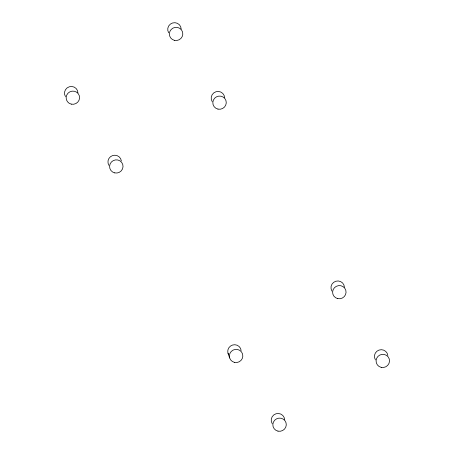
<?xml version="1.0" encoding="UTF-8"?>
<svg xmlns="http://www.w3.org/2000/svg" width="454" height="454" viewBox="0 0 454 454"><rect width="100%" height="100%" fill="white"/><g stroke="black" fill="none" stroke-linecap="round" stroke-linejoin="round"><path stroke-width="0.68" d="M228.01 353.308L229.65 357.939M212.166 101.588A6.748 6.589 -19.5 0 1 215.979 91.742A6.748 6.589 -19.5 0 1 224.628 97.763M168.706 32.841A6.748 6.589 -19.5 0 1 172.526 22.995A6.748 6.589 -19.5 0 1 181.174 29.016M331.959 291.099A6.748 6.589 -19.5 0 1 335.778 281.253A6.748 6.589 -19.5 0 1 344.421 287.274M375.418 359.84A6.748 6.589 -19.5 0 1 378.954 350.091A6.748 6.589 -19.5 0 1 387.841 355.442M65.478 96.623A6.748 6.589 -19.5 0 1 69.292 86.776A6.748 6.589 -19.5 0 1 77.94 92.798M108.932 165.364A6.748 6.589 -19.5 0 1 112.467 155.614A6.748 6.589 -19.5 0 1 121.354 160.966M228.441 354.375A6.748 6.589 -19.5 0 1 232.544 345.029A6.748 6.589 -19.5 0 1 241.148 350.477M272.184 423.616A6.748 6.589 -19.5 0 1 275.998 413.776A6.748 6.589 -19.5 0 1 284.647 419.791M174.518 40.372A6.748 6.589 -19.5 0 0 182.536 31.945A6.748 6.589 -19.5 0 0 171.192 29.459A6.748 6.589 -19.5 0 0 174.518 40.372M217.971 109.113A6.748 6.589 -19.5 0 0 225.99 100.692A6.748 6.589 -19.5 0 0 214.651 98.2A6.748 6.589 -19.5 0 0 217.971 109.113M337.77 298.624A6.748 6.589 -19.5 0 0 345.783 290.197A6.748 6.589 -19.5 0 0 334.445 287.711A6.748 6.589 -19.5 0 0 337.77 298.624M381.224 367.371A6.748 6.589 -19.5 0 0 389.243 358.944A6.748 6.589 -19.5 0 0 377.904 356.458A6.748 6.589 -19.5 0 0 381.224 367.371M71.284 104.148A6.748 6.589 -19.5 0 0 79.302 95.72A6.748 6.589 -19.5 0 0 67.964 93.235A6.748 6.589 -19.5 0 0 71.284 104.148M114.743 172.895A6.748 6.589 -19.5 0 0 122.756 164.467A6.748 6.589 -19.5 0 0 111.417 161.982A6.748 6.589 -19.5 0 0 114.743 172.895M234.536 362.406A6.748 6.589 -19.5 0 0 242.555 353.978A6.748 6.589 -19.5 0 0 231.211 351.492A6.748 6.589 -19.5 0 0 234.536 362.406M277.99 431.147A6.748 6.589 -19.5 0 0 286.009 422.719A6.748 6.589 -19.5 0 0 274.67 420.234A6.748 6.589 -19.5 0 0 277.99 431.147"/></g></svg>
